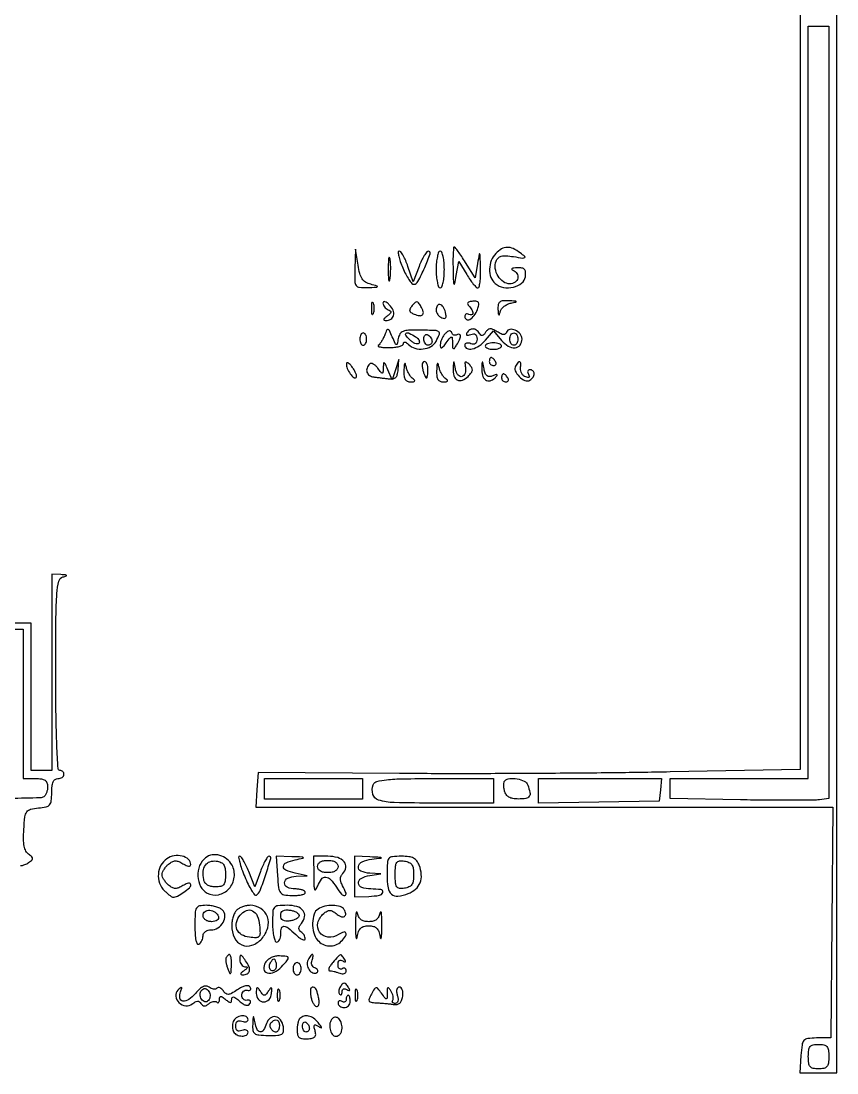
# Model space of a CAD drawing. Extents: x 21 to 512, y 29 to 785.
# Drawn here: x 312.5 to 512, y 29 to 286.3 of the extents above; entities that cross this region are included whole.
import ezdxf

# ---------------------------------------------------------------- set-up
doc = ezdxf.new("R2010")
doc.units = 0
doc.header["$MEASUREMENT"] = 0

msp = doc.modelspace()

# ---------------------------------------------------------------- linework, layer by layer
for points in [[(291.537705, 95.946429, -0.000003), (280.018619, 95.954561, -0.000002), (266.451701, 95.964286, -0.000002), (253.030786, 95.974017, -0.000004), (242, 95.982143)], [(503, 347), (503, 225.126696), (503, 103.253392), (471.25, 102.618597, -0.002307), (456.608515, 102.393441, -0.001269), (438.692188, 102.246089, -0.001265), (420.514777, 102.188723, -0.002027), (405, 102.241901), (370.5, 102.5), (370.192502, 98.25), (369.885004, 94), (440.458075, 94), (511.031147, 94), (510.765573, 65.80104), (510.5, 37.602081), (507, 37.55104, 0.02624), (504.850195, 37.406679, 0.183693), (503.935527, 36.92717, 0.148681), (503.467533, 35.905132, 0.015496), (503.192502, 33.25), (502.885004, 29), (507.442502, 29), (512, 29), (512, 407)], [(312.40001, 79.760752, 0.097722), (313.2203, 79.876831, 0.055769), (314.126205, 80.31089, 0.024507), (315.052548, 80.954546, 0.204303), (315.297108, 81.390247, 0.233928), (315.135484, 81.831415, 0.032177), (314.362008, 82.477244, -0.121208), (313.699008, 83.26729, -0.066397), (313.293899, 84.472176, -0.045738), (313.122494, 86.174732, -0.017999), (313.186351, 88.533125, -0.012043), (313.458239, 91.645044, -0.121201), (313.904647, 92.858717, -0.185881), (314.793634, 93.479447, -0.036481), (316.75, 93.813358, 0.029023), (318.627464, 94.105083, 0.162541), (319.490782, 94.616081, 0.154319), (319.89802, 95.558545, 0.025417), (320, 97.563358, -0.026343), (320.082677, 99.131524, -0.0767), (320.359118, 100.177226, -0.129204), (320.832816, 100.776945, -0.162734), (321.5, 101, 0.064853), (322.073457, 101.074694, 0.082425), (322.559375, 101.29375, 0.098894), (322.884432, 101.618646, 0.148195), (323, 102, 0.099038), (322.923658, 102.381638, 0.097945), (322.70625, 102.70625, 0.097945), (322.381638, 102.923658, 0.099038), (322, 103, -0.398265), (321.53699, 103.438326, -0.003024), (321.260672, 109.106669, -0.007635), (321.060752, 116.403495, -0.003031), (321, 126.426676, -0.001587), (321.044706, 140.50791, -0.016699), (321.273556, 146.262839, -0.04038), (321.741588, 149.28082, -0.276923), (322.75, 150.310674, 0.01159), (323.5883, 150.550633, 0.541772), (323.62878, 150.693656, 0.197309), (323.392295, 150.812001, 0.005718), (322.25, 150.883999), (320, 151), (320, 127), (320, 103), (317.5, 103), (315, 103), (315, 121), (315, 139), (308.149086, 139, 0.005302)], [(309.000867, 137.539219), (313, 137.578438), (313, 119.289219), (313, 101), (316, 101, -0.030894), (317.484044, 100.908216, -0.11316), (318.363598, 100.588251, -0.163738), (318.835879, 99.994501, -0.087055), (319, 99.059017, -0.045199), (318.928748, 98.272424, -0.04554), (318.717326, 97.513495, -0.04959), (318.406927, 96.889828, -0.114577), (318.037705, 96.523303, -0.132829), (317.228209, 96.282213, -0.000896), (309.856383, 96.108519, -0.003436)]]:
    msp.add_lwpolyline(points, format="xyb")
for points in [[(510, 190.569551), (510, 96.139102), (507.75, 95.819551, -0.033271), (506.201817, 95.703902, -0.001676), (501.130469, 95.68011, -0.002682), (495.098893, 95.704386, -0.001938), (488.375, 95.79359), (471.25, 96.087181), (471.25, 98.54359), (471.25, 101), (488.125, 101), (505, 101), (505, 193), (505, 285), (507.5, 285), (510, 285)], [(394.141905, 225.75, 0.009764), (394.109723, 222.6371, 0.146021), (394.426558, 221.609884, 0.229058), (395.207415, 221.151028, 0.027905), (397.25, 221.09968, 0.001928), (399.350674, 221.17222, 0.195793), (399.612286, 221.290643, 0.560908), (399.571227, 221.442948, 0.003866), (398, 221.890308, -0.069267), (396.736548, 222.436383, -0.109269), (395.887154, 223.250097, -0.082631), (395.314286, 224.518274, -0.026758), (394.891905, 226.540628), (394.283811, 230.5)], [(405.820575, 225.906383, 0.019375), (406.557193, 224.343175, 0.028361), (407.333499, 223.035717, 0.02751), (408.054602, 222.082262, 0.239394), (408.529569, 221.882388, 0.260868), (409.557439, 222.558733, 0.016159), (411.190585, 225.973211, 0.017158), (412.542574, 229.362983, 0.519338), (412.094691, 230, 0.236394), (411.695415, 229.800054, 0.024238), (411.08676, 228.898438, 0.026136), (410.435625, 227.686667, 0.017859), (409.819558, 226.25), (408.367724, 222.5), (407.10631, 226.25, 0.019771), (406.558955, 227.686611, 0.028904), (405.956513, 228.898438, 0.028333), (405.377736, 229.789989, 0.238987), (404.963454, 230, 0.429813), (404.727291, 229.750986, 0.038377), (404.851638, 228.7975, 0.031598), (405.216535, 227.476841, 0.017219)], [(414, 225.5, 0.020945), (414.072283, 223.775243, 0.033738), (414.29375, 222.321875, 0.036969), (414.611488, 221.267028, 0.31052), (415, 221, 0.31052), (415.388512, 221.267028, 0.036969), (415.70625, 222.321875, 0.033738), (415.927717, 223.775243, 0.020945), (416, 225.5, 0.020945), (415.927717, 227.224757, 0.033738), (415.70625, 228.678125, 0.036969), (415.388512, 229.732972, 0.31052), (415, 230, 0.31052), (414.611488, 229.732972, 0.036969), (414.29375, 228.678125, 0.033738), (414.072283, 227.224757, 0.020945)], [(418.131641, 225.75, 0.001495), (418.222546, 222.511026, 0.095043), (418.346252, 221.959288, 0.734288), (418.507562, 221.976455, 0.005045), (418.892417, 224), (419.521551, 227.5), (421.476383, 224.25, 0.016514), (422.282324, 223.005089, 0.023194), (423.087398, 221.954688, 0.020714), (423.806352, 221.170055, 0.199492), (424.215608, 221, 0.348389), (424.516618, 221.238711, 0.023323), (424.730915, 222.395312, 0.025558), (424.862305, 223.928991, 0.015517), (424.868359, 225.75, 0.000985), (424.774424, 228.9143, 0.127883), (424.665098, 229.286032, 0.690281), (424.529138, 229.261577, 0.002403), (424.118359, 227), (423.5, 223.5), (421.168441, 227.25, 0.007522), (420.244579, 228.68723, 0.011601), (419.39886, 229.898438, 0.006081), (418.659325, 230.881594, 0.232489), (418.418441, 231, 0.391298), (418.254513, 230.848517, 0.006073), (418.161587, 229.457812, 0.012442), (418.11125, 227.763036, 0.00747)], [(428.571429, 229.428571, 0.105625), (427.467922, 227.725485, 0.086864), (427.05548, 225.594343, 0.09103), (427.394839, 223.539642, 0.134), (428.439528, 222.050187, 0.130393), (430.453093, 221.11842, 0.10045), (432.882725, 221.181968, 0.111416), (434.904053, 222.154133, 0.192192), (435.819551, 223.75, 0.045826), (435.875988, 224.889444, 0.177405), (435.609244, 225.532412, 0.173422), (434.985498, 225.859488, 0.043415), (433.819551, 225.921053, 0.020349), (432.997028, 225.859484, 0.096271), (432.548556, 225.717133, 0.445386), (432.50496, 225.53381, 0.146719), (432.75, 225.337719, -0.154971), (433.739076, 224.519697, -0.198355), (433.949468, 223.367763, -0.193699), (433.284769, 222.382781, -0.14973), (432.035184, 222, -0.152121), (430.437361, 222.497641, -0.104932), (429.125458, 223.883909, -0.100791), (428.453541, 225.737043, -0.129045), (428.651569, 227.534386, -0.106571), (429.161744, 228.315209, -0.131308), (429.914737, 228.74493, -0.081163), (431.068816, 228.855472, -0.022021), (432.897983, 228.652497, 0.003777), (435.169735, 228.316139, 0.159544), (435.646981, 228.401496, 0.530873), (435.673606, 228.663395, 0.013258), (434.55887, 229.545669, 0.048463), (432.820468, 230.602309, 0.117754), (431.36336, 230.920311, 0.12868), (430.002427, 230.53558, 0.06357)], [(402.286014, 225.5, 0.006817), (402.315278, 223.711719, 0.040183), (402.418418, 222.780601, 0.720633), (402.561388, 222.761725, 0.075924), (402.717581, 223.26375, 0.022548), (402.846293, 224.485188, 0.015659), (402.885962, 225.872547, 0.015827), (402.839977, 227.209518, 0.031163), (402.703931, 228.26375, 0.248898), (402.549185, 228.455688, 0.49082), (402.403147, 228.374351, 0.030832), (402.307632, 227.29708, 0.00738)], [(398.157895, 216, 0.017491), (398.189089, 215.10856, 0.078554), (398.306058, 214.601562, 0.447206), (398.474999, 214.540618, 0.174857), (398.662281, 214.75, 0.057986), (398.818615, 215.320008, 0.037979), (398.87034, 216, 0.037979), (398.818615, 216.679992, 0.057986), (398.662281, 217.25, 0.174857), (398.474999, 217.459382, 0.447206), (398.306058, 217.398438, 0.078554), (398.189089, 216.89144, 0.017491)], [(401, 217.297619, 0.097967), (401.093028, 216.827379, 0.065389), (401.367188, 216.349893, 0.062492), (401.772101, 215.937812, 0.071091), (402.25, 215.659464, -0.068328), (402.771084, 215.35979, -0.274217), (402.901057, 215.031686, -0.172412), (402.686265, 214.63811, -0.02856), (402, 214.091444, 0.026992), (401.433543, 213.643108, 0.142879), (401.224396, 213.312069, 0.366751), (401.319143, 213.101829, 0.108294), (401.690983, 213.015313, 0.144788), (402.903609, 213.357087, 0.194611), (403.563741, 214.273823, 0.160034), (403.464606, 215.546964, 0.097889), (402.618324, 216.810247, 0.031351), (401.982198, 217.371238, 0.092138), (401.46547, 217.637812, 0.23432), (401.145772, 217.583653, 0.240123)], [(408.149363, 216.679971, 0.039167), (407.606842, 215.911019, 0.191508), (407.524842, 215.395366, 0.203871), (407.82006, 214.984426, 0.044828), (408.617605, 214.593244, 0.048554), (409.986788, 214.215231, 0.262557), (410.686967, 214.463838, 0.26364), (410.834652, 215.190348, 0.04884), (410.26655, 216.488185, 0.029516), (409.715208, 217.349835, 0.216339), (409.300046, 217.585588, 0.215966), (408.848809, 217.428473, 0.029412)], [(414, 215.606989, 0.089788), (414.103607, 215.034685, 0.066615), (414.407377, 214.466849, 0.06547), (414.856668, 213.989388, 0.079825), (415.386815, 213.681807, 0.079381), (415.985385, 213.555491, 0.270094), (416.32577, 213.731857, 0.172357), (416.434011, 214.207434, 0.034565), (416.270184, 215.074818, 0.07389), (415.715358, 216.375162, 0.20004), (414.917961, 216.950627, 0.339143), (414.263968, 216.655681, 0.123923)], [(422.011907, 216.588093, -0.064406), (422.736712, 215.647925, -0.134256), (422.973725, 214.761303, -0.359421), (422.653723, 214.378119, -0.186751), (422, 214.5, 0.091163), (421.618317, 214.64881, 0.169814), (421.29375, 214.600921, 0.175683), (421.077084, 214.363665, 0.098379), (421, 213.975684, 0.274002), (421.407799, 213.287399, 0.260028), (422.2261, 213.293735, 0.106439), (423.304776, 214.256368, 0.069057), (424.0977, 215.735072, 0.029601), (424.43702, 216.85123, 0.191773), (424.354833, 217.42204, 0.239346), (423.921608, 217.705254, 0.046115), (422.95511, 217.721665, 0.035999), (422.156092, 217.603232, 0.16592), (421.762457, 217.362994, 0.284147), (421.714497, 217.023372, 0.093266)], [(429.116001, 215.75, 0.007367), (429.18644, 214.688252, 0.177945), (429.309201, 214.422811, 0.55613), (429.457757, 214.457542, 0.017027), (429.677483, 215.188506, -0.099187), (430.009519, 215.866021, -0.060353), (430.63498, 216.505948, -0.057112), (431.441416, 217.013985, -0.064119), (432.311481, 217.302324, 0.005027), (433.519151, 217.549646, 0.594049), (433.555317, 217.672329, 0.183405), (433.320643, 217.77787, 0.002593), (431.75, 217.863818, 0.032105), (430.311567, 217.842659, 0.150464), (429.551195, 217.541085, 0.18513), (429.180065, 216.905351, 0.053502)], [(421.507079, 210.011454, 0.1144), (421.393111, 209.674071, 0.32948), (421.512472, 209.474315, 0.155351), (421.868281, 209.443138, 0.036408), (422.448062, 209.618443, -0.072669), (423.125197, 209.770806, -0.176992), (423.610499, 209.634343, -0.171136), (423.90386, 209.212222, -0.067189), (424, 208.5, -0.067816), (423.904611, 207.799942, -0.164142), (423.615168, 207.373425, -0.175918), (423.142564, 207.22676, -0.079931), (422.5, 207.361626, 0.055937), (421.925634, 207.511135, 0.100118), (421.440625, 207.483616, 0.147206), (421.122486, 207.289193, 0.184534), (421, 206.968615, 0.308604), (421.546239, 206.167885, 0.15628), (422.82125, 206.086917, 0.088105), (424.547273, 206.862664, 0.067283), (426.089707, 208.25), (428, 210.5), (429.997655, 208.142111, 0.083825), (431.622416, 206.771763, 0.152369), (433.297828, 206.377727, 0.216886), (434.511591, 207.038572, 0.162678), (435, 208.5, 0.175826), (434.551702, 209.735426, 0.112117), (433.322875, 210.672126, 0.143043), (432.013698, 210.86176, 0.284508), (431.238657, 210.215972, -0.127754), (430.942427, 209.75974, -0.195101), (430.505687, 209.597629, -0.105802), (429.861709, 209.755738, -0.02579), (428.898175, 210.286062, 0.029327), (427.856189, 210.850005, 0.122695), (427.161906, 210.985886, 0.170961), (426.614677, 210.761235, 0.071586), (426.094487, 210.143237, -0.0452), (425.670595, 209.582248, -0.169405), (425.288304, 209.374519, -0.219978), (424.925308, 209.475347, -0.078467), (424.565983, 209.893237, 0.094986), (423.858756, 210.663163, 0.151081), (423.021688, 210.957872, 0.158506), (422.193565, 210.723531, 0.107172)], [(395.333333, 208.5, 0.053595), (395.395023, 207.926139, 0.073362), (395.578125, 207.440625, 0.093122), (395.848674, 207.114688, 0.17482), (396.166667, 207, 0.17482), (396.484659, 207.114688, 0.093122), (396.755208, 207.440625, 0.073362), (396.93831, 207.926139, 0.053595), (397, 208.5, 0.053595), (396.93831, 209.073861, 0.073362), (396.755208, 209.559375, 0.093122), (396.484659, 209.885312, 0.17482), (396.166667, 210, 0.17482), (395.848674, 209.885312, 0.093122), (395.578125, 209.559375, 0.073362), (395.395023, 209.073861, 0.053595)], [(401.423101, 209.5, -0.023149), (401.066131, 208.694025, -0.023269), (400.636737, 207.925938, -0.023857), (400.200634, 207.293919, -0.080586), (399.837531, 206.95, 0.53992), (399.841012, 206.742776, 0.090554), (400.290472, 206.561563, 0.035909), (401.229842, 206.437947, 0.014765), (402.51459, 206.4, 0.027141), (403.850103, 206.472547, 0.042743), (404.976161, 206.69375, 0.052588), (405.768506, 207.01435, 0.27709), (406, 207.4, -0.186338), (406.105558, 207.673409, -0.255088), (406.35, 207.758333, -0.116259), (406.734944, 207.59711, -0.039343), (407.2, 207.2, 0.125883), (408.808526, 206.246811, 0.098471), (410.837404, 206.067415, 0.101395), (412.731117, 206.674477, 0.142728), (413.964816, 207.934259, 0.024875), (414.785143, 209.669276, 0.35151), (414.605195, 210.28549, 0.144663), (413.747295, 210.572937, 0.004641), (410.053671, 210.671535, 0.012818), (407.271655, 210.648643, 0.083276), (405.903758, 210.371313, 0.165103), (405.152248, 209.746692, 0.093608), (404.727108, 208.628819, -0.008961), (404.462021, 207.284345, -0.42522), (404.249158, 207.152637, -0.228205), (403.990732, 207.369756, -0.004451), (403.273596, 209, 0.007359), (402.567584, 210.579966, 0.221507), (402.242859, 210.853407, 0.366138), (401.935449, 210.709411, 0.015034)], [(408.97104, 209.03906, -0.052259), (409.48473, 208.633473, -0.084326), (409.812144, 208.184208, -0.119033), (409.9078, 207.765449, -0.195698), (409.768659, 207.435325, -0.220265), (409.391612, 207.296927, -0.077508), (408.81746, 207.435317, -0.058934), (408.145432, 207.810306, -0.039697), (407.47619, 208.380952, -0.040045), (406.55187, 209.466501, -0.477328), (406.677875, 209.930098, -0.223699), (407.429496, 209.910977, -0.024588)], [(413, 207.940983, -0.105429), (412.923444, 207.581949, -0.099231), (412.70625, 207.276414, -0.096318), (412.381732, 207.071618, -0.092995), (412, 207, -0.153634), (411.618621, 207.120018, -0.097988), (411.29375, 207.457961, -0.080552), (411.074545, 207.962904, -0.062283), (411, 208.559017, -0.066118), (411.073267, 209.110654, -0.138808), (411.29375, 209.478525, -0.191142), (411.620352, 209.607943, -0.139169), (412, 209.5, -0.06081), (412.382515, 209.193797, -0.051032), (412.70625, 208.7871, -0.053229), (412.926698, 208.346558, -0.089642)], [(416.2375, 209.8375, 0.051694), (415.763792, 209.25422, 0.038275), (415.363516, 208.525496, 0.039052), (415.089675, 207.769955, 0.067515), (415, 207.10887, 0.065634), (415.07982, 206.503414, 0.424576), (415.321601, 206.36956, 0.143166), (415.729224, 206.637676, 0.014258), (416.468197, 207.55887, -0.004707), (417.469802, 208.857519, -0.24028), (417.751688, 208.987751, -0.386234), (417.930199, 208.812565, -0.00852), (417.983509, 207.5, 0.011913), (418.035084, 206.412248, 0.266679), (418.20463, 206.160353, 0.361208), (418.458669, 206.221475, 0.016927), (419, 207, 0.033723), (419.716589, 208.292245, 0.101711), (419.951114, 209.266748, 0.350843), (419.671582, 209.641089, 0.204822), (419.08541, 209.552786, -0.10474), (418.709827, 209.417873, -0.12525), (418.337283, 209.460176, -0.123228), (418.025926, 209.676628, -0.09941), (417.82291, 210.031269, 0.135364), (417.58773, 210.381878, 0.211178), (417.245239, 210.485808, 0.126095), (416.792014, 210.308723, 0.040534)], [(434, 208.5, -0.064853), (433.925306, 207.926543, -0.082425), (433.70625, 207.440625, -0.098894), (433.381354, 207.115568, -0.148195), (433, 207, -0.148195), (432.618646, 207.115568, -0.098894), (432.29375, 207.440625, -0.082425), (432.074694, 207.926543, -0.064853), (432, 208.5, -0.064853), (432.074694, 209.073457, -0.082425), (432.29375, 209.559375, -0.098894), (432.618646, 209.884432, -0.148195), (433, 210, -0.148195), (433.381354, 209.884432, -0.098894), (433.70625, 209.559375, -0.082425), (433.925306, 209.073457, -0.064853)], [(426, 206.785714, 0.229337), (426.145709, 206.484748, 0.073811), (426.5875, 206.230804, 0.056229), (427.234084, 206.057418, 0.037431), (428, 206, 0.037431), (428.765916, 206.057418, 0.056229), (429.4125, 206.230804, 0.073811), (429.854291, 206.484748, 0.229337), (430, 206.785714, 0.229337), (429.854291, 207.086681, 0.073811), (429.4125, 207.340625, 0.056229), (428.765916, 207.514011, 0.037431), (428, 207.571429, 0.037431), (427.234084, 207.514011, 0.056229), (426.5875, 207.340625, 0.073811), (426.145709, 207.086681, 0.229337)], [(397.722552, 202.389218, 0.11005), (397.095971, 201.403399, 0.16662), (397.079095, 200.39641, 0.170861), (397.680497, 199.608419, 0.116306), (398.75, 199.21939, -0.000902), (399.563601, 199.122028, -0.000476), (400.573295, 198.998376, -0.000473), (401.606637, 198.869837, -0.000731), (402.499516, 198.756586, 0.072403), (403.459735, 198.772842, 0.15967), (404.10355, 199.106506, 0.131731), (404.501463, 199.811204, 0.042884), (404.701071, 201), (404.903111, 203.5), (404.086817, 201), (403.270524, 198.5), (402.198648, 201, 0.006019), (401.585147, 202.384642, 0.172744), (401.31753, 202.659952, 0.52255), (401.130729, 202.55654, 0.017379), (401.063386, 201.55887, -0.010078), (400.999872, 200.35701, -0.35207), (400.820153, 200.16409, -0.269823), (400.543395, 200.275698, -0.007253), (399.722552, 201.364755, 0.045094), (399.180526, 201.980887, 0.071568), (398.608104, 202.386335, 0.100921), (398.097092, 202.528986, 0.217449)], [(427, 203, 0.105053), (427.081062, 202.618444, 0.099167), (427.311086, 202.29375, 0.09642), (427.654762, 202.076123, 0.093332), (428.059017, 202, 0.108972), (428.413961, 202.078288, 0.182303), (428.6254, 202.29375, 0.161196), (428.656512, 202.6179, 0.082592), (428.5, 203, 0.029505), (428.231006, 203.382774, 0.035638), (427.933975, 203.70625, 0.038439), (427.65171, 203.934461, 0.151918), (427.440983, 204, 0.210953), (427.272352, 203.92554, 0.081139), (427.129539, 203.70625, 0.061769), (427.032345, 203.382849, 0.042167)], [(392.047116, 202.5, 0.103287), (392.273183, 201.320429, 0.054406), (392.996632, 200.008368, 0.063301), (393.844251, 199.078284, 0.390949), (394.435295, 199.101961, 0.237089), (394.547447, 199.4406, 0.05216), (394.391276, 200.052246, 0.043644), (394.040168, 200.795252, 0.029758), (393.521471, 201.573001, 0.023861), (392.959011, 202.247058, 0.066699), (392.48701, 202.640194, 0.205107), (392.194679, 202.686377, 0.338728)], [(406.116001, 200.75, 0.035092), (406.152386, 199.450819, 0.110555), (406.423636, 198.627805, 0.160284), (406.948522, 198.172668, 0.101656), (407.75, 198.015313, 0.027028), (408.452129, 198.059459, 0.194031), (408.744274, 198.21911, 0.374523), (408.737428, 198.452355, 0.062581), (408.365682, 198.765313, -0.078969), (407.894871, 199.188656, -0.035575), (407.417789, 199.871686, -0.034086), (407.00652, 200.680441, -0.039387), (406.731684, 201.5, 0.012082), (406.467147, 202.459603, 0.599795), (406.313563, 202.490273, 0.157827), (406.189723, 202.175004, 0.004766)], [(410.710251, 201, 0.016817), (410.938458, 200.233613, 0.025621), (411.192243, 199.5875, 0.023188), (411.439563, 199.102864, 0.269386), (411.616631, 199, 0.326917), (411.766282, 199.109555, 0.029396), (411.887385, 199.5875, 0.029316), (411.972329, 200.233356, 0.018041), (412, 201, 0.043375), (411.933456, 201.765641, 0.063112), (411.733751, 202.4125, 0.082769), (411.440102, 202.850443, 0.206609), (411.09362, 203, 0.24384), (410.789795, 202.842465, 0.106581), (410.607123, 202.4125, 0.070464), (410.575635, 201.766322, 0.040966)], [(414.116001, 200.75, 0.035092), (414.152386, 199.450819, 0.110555), (414.423636, 198.627805, 0.160284), (414.948522, 198.172668, 0.101656), (415.75, 198.015313, 0.027028), (416.452129, 198.059459, 0.194031), (416.744274, 198.21911, 0.374523), (416.737428, 198.452355, 0.062581), (416.365682, 198.765313, -0.078969), (415.894871, 199.188656, -0.035575), (415.417789, 199.871686, -0.034086), (415.00652, 200.680441, -0.039387), (414.731684, 201.5, 0.012082), (414.467147, 202.459603, 0.599795), (414.313563, 202.490273, 0.157827), (414.189723, 202.175004, 0.004766)], [(418.136182, 201.309017, 0.085167), (418.330549, 199.513785, 0.204684), (419.156499, 198.495663, 0.223112), (420.401154, 198.437857, 0.098511), (421.803104, 199.374533, 0.032035), (422.587831, 200.266816, 0.137364), (422.850742, 200.916961, 0.171823), (422.709044, 201.524713, 0.057361), (422.123569, 202.242857, 0.01896), (421.435134, 202.864308, 0.332813), (421.152446, 202.879538, 0.280648), (421.022694, 202.600195, 0.015439), (421.166426, 201.603744, -0.060649), (421.206502, 200.848026, -0.070283), (421.057474, 200.143671, -0.081537), (420.750078, 199.59612, -0.140718), (420.327103, 199.296111, -0.19602), (419.845885, 199.320097, -0.107601), (419.369224, 199.683444, -0.078384), (418.968311, 200.339324, -0.050897), (418.713285, 201.192368, 0.000997), (418.402587, 202.801056, 0.303476), (418.313646, 202.890591, 0.453566), (418.23447, 202.830128, 0.001225)], [(425.136182, 201.309017, 0.084864), (425.31755, 199.624389, 0.166098), (426.077091, 198.527781, 0.219443), (427.178533, 198.300138, 0.141209), (428.337132, 198.946378, 0.013268), (428.896033, 199.540449, 0.38963), (428.893227, 199.731334, 0.291737), (428.677036, 199.785457, 0.010307), (427.82957, 199.482791, -0.084298), (427.030587, 199.324619, -0.177297), (426.43915, 199.523051, -0.135572), (426.012614, 200.112201, -0.042229), (425.715752, 201.173545, 0.001057), (425.406391, 202.778311, 0.295317), (425.314992, 202.873163, 0.462566), (425.233685, 202.81302, 0.001331)], [(433.440693, 201.904039, 0.244608), (433.352758, 200.714355, 0.095131), (434.306843, 199.306843, 0.095131), (435.714355, 198.352758, 0.244608), (436.904039, 198.440693, 0.100279), (437.681388, 199.169915, 0.151905), (437.967332, 200.04466, 0.216637), (437.672066, 200.719854, 0.185036), (436.940983, 201, 0.128828), (436.594615, 200.90925, 0.189514), (436.398152, 200.668141, 0.146015), (436.39115, 200.302579, 0.070804), (436.580179, 199.870268, -0.062177), (436.779752, 199.434394, -0.289457), (436.712292, 199.179087, -0.230658), (436.426499, 199.092066, -0.044927), (435.889196, 199.227897, -0.100177), (435.368883, 199.537736, -0.075934), (434.948875, 200.054542, -0.073204), (434.690201, 200.693419, -0.080909), (434.638889, 201.357629, 0.021743), (434.688492, 202.570121, 0.293071), (434.458707, 202.926444, 0.348627), (434.083677, 202.833455, 0.025824)], [(430, 199, 0.105053), (430.081062, 198.618444, 0.099167), (430.311086, 198.29375, 0.09642), (430.654762, 198.076123, 0.093332), (431.059017, 198, 0.108972), (431.413961, 198.078288, 0.182303), (431.6254, 198.29375, 0.161196), (431.656512, 198.6179, 0.082592), (431.5, 199, 0.029505), (431.231006, 199.382774, 0.035638), (430.933975, 199.70625, 0.038439), (430.65171, 199.934461, 0.151918), (430.440983, 200, 0.210953), (430.272352, 199.92554, 0.081139), (430.129539, 199.70625, 0.061769), (430.032345, 199.382849, 0.042167)], [(428, 98), (428, 95), (413.606989, 95, -0.00599), (403.766345, 95.117888, -0.067119), (399.909672, 95.732348, -0.256762), (398.528555, 97.139399, -0.161338), (398.638374, 99.5, -0.241012), (399.521469, 100.292505, -0.039647), (401.848978, 100.713948, -0.021377), (405.878801, 100.944421, -0.003596), (413.606989, 101), (428, 101)], [(436.393011, 99.418213, -0.036068), (436.938118, 97.619798, -0.205238), (436.760578, 96.658648, -0.210766), (435.947131, 96.139737, -0.038114), (434.116631, 96, -0.041852), (432.777066, 96.112324, -0.088424), (431.79888, 96.462422, -0.109264), (431.131842, 97.068745, -0.090143), (430.725393, 97.942095, -0.031377), (430.57206, 98.726491, -0.037599), (430.530595, 99.477585, -0.04103), (430.594089, 100.097751, -0.151482), (430.775429, 100.442095, -0.172951), (431.976811, 101.011921, -0.070279), (433.811642, 100.938567, -0.070873), (435.534527, 100.364188, -0.187421)], [(357.61563, 81.644227, 0.135613), (356.173332, 79.715939, 0.104643), (355.742527, 77.11413, 0.107857), (356.40294, 74.624759, 0.152464), (358, 73, 0.176555), (360.813951, 72.598032, 0.160293), (363.361852, 74.075533, 0.15087), (364.632956, 76.862301, 0.156214), (364.087067, 79.837315, 0.103564), (362.846228, 81.317116, 0.098904), (361.096375, 82.204763, 0.104404), (359.220426, 82.325414, 0.129514)], [(348.154606, 81.395737, 0.114969), (346.70883, 79.782959, 0.107289), (346.078328, 77.655811, 0.106013), (346.38376, 75.437729, 0.109768), (347.571429, 73.571429, 0.014561), (348.209346, 72.969622, 0.019212), (348.826454, 72.461607, 0.01691), (349.360974, 72.082824, 0.14671), (349.63717, 72, 0.119199), (350.749111, 72.268906, 0.033657), (352.287322, 73.194822, 0.03043), (353.660002, 74.282283, 0.213136), (354, 75.043658, 0.273277), (353.838233, 75.31753, 0.156376), (353.449337, 75.393735, 0.07748), (352.835043, 75.222806, 0.033064), (352.081201, 74.818638, -0.040655), (351.046702, 74.28403, -0.107478), (350.231524, 74.134359, -0.115094), (349.46212, 74.340464, -0.050496), (348.581201, 74.932609, -0.042135), (347.976194, 75.527474, -0.039425), (347.464478, 76.228096, -0.041912), (347.111851, 76.92533, -0.096413), (347, 77.5, -0.096413), (347.111851, 78.07467, -0.041912), (347.464478, 78.771904, -0.039425), (347.976194, 79.472526, -0.042135), (348.581201, 80.067391, -0.050496), (349.46212, 80.659536, -0.115094), (350.231524, 80.865641, -0.107478), (351.046702, 80.71597, -0.040655), (352.081201, 80.181362, 0.033064), (352.835043, 79.777194, 0.07748), (353.449337, 79.606265, 0.156376), (353.838233, 79.68247, 0.273277), (354, 79.956342, 0.212918), (353.42777, 81.2392, 0.12317), (351.907457, 82.043386, 0.101778), (349.927948, 82.119799, 0.112151)], [(362.5, 77.5, -0.0301), (362.402925, 75.888897, -0.1439), (362.042808, 75.051652, -0.173114), (361.328335, 74.627322, -0.048312), (360.013695, 74.5, -0.053607), (358.928754, 74.616656, -0.088646), (358.079341, 74.966856, -0.104014), (357.494359, 75.539986, -0.099854), (357.179122, 76.308413, -0.066442), (357.062843, 78.326161, -0.131199), (357.588259, 79.830447, -0.162554), (358.693872, 80.673677, -0.118129), (360.245529, 80.820137, -0.066356), (361.356469, 80.508396, -0.143011), (362.035449, 79.947794, -0.114784), (362.394075, 79.017509, -0.034858)], [(367.181013, 77.018604, 0.015818), (368.03093, 75.143175, 0.026934), (368.872434, 73.642246, 0.026289), (369.617818, 72.592412, 0.380518), (370.031989, 72.51977, 0.164654), (370.965365, 73.648734, 0.011912), (372.336874, 77.518046, 0.009281), (373.548213, 81.458286, 0.49872), (373.14019, 82, 0.247654), (372.780772, 81.810345, 0.021252), (372.212575, 80.898438, 0.024165), (371.602587, 79.686827, 0.016221), (371.019271, 78.25), (369.636765, 74.5), (368.182686, 78.25, 0.017539), (367.566811, 79.686691, 0.025731), (366.918133, 80.898438, 0.023633), (366.312923, 81.801916, 0.23766), (365.919723, 82, 0.461492), (365.70643, 81.749862, 0.022331), (365.956562, 80.536715, 0.023438), (366.444685, 78.929511, 0.013036)], [(375.195209, 77.25, 0.012272), (375.460756, 74.26145, 0.130567), (375.901665, 73.134163, 0.195453), (376.776639, 72.594988, 0.033878), (378.75, 72.4, 0.024695), (379.995536, 72.423195, 0.03972), (381.045313, 72.579062, 0.047789), (381.790617, 72.827955, 0.296505), (382, 73.15, 0.251924), (381.824355, 73.476483, 0.064063), (381.265625, 73.750313, 0.049713), (380.457676, 73.93812, 0.032274), (379.5, 74, -0.106626), (377.594418, 74.411042, -0.316445), (376.95115, 75.501539, -0.272003), (377.746795, 76.637132, -0.096671), (379.75, 77.118315), (382.5, 77.23663), (379.5, 77.878135, -0.046417), (377.273238, 78.575331, -0.307153), (376.668308, 79.501504, -0.298817), (377.300896, 80.429804, -0.04515), (379.556697, 81.131685, 0.002466), (381.478089, 81.553974, 0.614479), (381.51201, 81.688208, 0.171768), (381.237773, 81.796506, 0.001201), (378.695209, 81.881685), (374.890418, 82)], [(384.063386, 77.25, 0.004969), (384.122974, 74.690951, 0.08423), (384.291042, 73.867275, 0.618446), (384.570052, 73.841053, 0.04367), (385.031162, 74.75, -0.065432), (385.961631, 76.402328, -0.252297), (386.994997, 76.879975, -0.194303), (388.175288, 76.316903, -0.040473), (389.612405, 74.468792, 0.024909), (390.888371, 72.718213, 0.277223), (391.667041, 72.433732, 0.467923), (391.956784, 72.95799, 0.030252), (391.127824, 74.761158, -0.041689), (390.721244, 75.701588, -0.085679), (390.598724, 76.491944, -0.104736), (390.755006, 77.172084, -0.087933), (391.179587, 77.779587, 0.161151), (391.914112, 79.240606, 0.218138), (391.506551, 80.640754, 0.14449), (389.922802, 81.658115, 0.07112), (387.531385, 82), (384, 82)], [(390, 79.5, -0.140575), (389.822179, 78.88002, -0.118484), (389.333333, 78.4, -0.088208), (388.543379, 78.09863, -0.04716), (387.5, 78, -0.04716), (386.456621, 78.09863, -0.088208), (385.666667, 78.4, -0.118484), (385.177821, 78.88002, -0.140575), (385, 79.5, -0.140575), (385.177821, 80.11998, -0.118484), (385.666667, 80.6, -0.088208), (386.456621, 80.90137, -0.04716), (387.5, 81, -0.04716), (388.543379, 80.90137, -0.088208), (389.333333, 80.6, -0.118484), (389.822179, 80.11998, -0.140575)], [(394, 77.030451), (394, 72.060903), (397.5, 72.192481, 0.029742), (400.136403, 72.449132, 0.294174), (400.928654, 73.156302, 0.454136), (400.483708, 73.831448, 0.033893), (398, 74, -0.082705), (395.815013, 74.363907, -0.299704), (394.994336, 75.424932, -0.300068), (395.645242, 76.596689, -0.082779), (397.75, 77.283746), (400.5, 77.700336), (397.75, 77.850168, -0.087571), (395.617299, 78.347563, -0.340256), (394.99616, 79.455318, -0.260085), (395.901868, 80.637379, -0.07128), (398.25, 81.276604, 0.000683), (400.553502, 81.565664, 0.602997), (400.584473, 81.648107, 0.202828), (400.426656, 81.723309, 0.000452), (397.75, 81.839963), (394, 82)], [(402, 77.468615, 0.037604), (402.238753, 74.29851, 0.17599), (403.10004, 72.717264, 0.216415), (404.646512, 72.243336, 0.058676), (407.190857, 72.882464, 0.091245), (408.977508, 73.966367, 0.118485), (410.067283, 75.533489, 0.110397), (410.37035, 77.513875, 0.071689), (409.882981, 79.787295, 0.07268), (409.296476, 80.862372, 0.114442), (408.494728, 81.535458, 0.087896), (407.319294, 81.892821, 0.02996), (405.532224, 82, 0.023477), (403.294542, 81.894876, 0.206562), (402.444876, 81.429282, 0.154921), (402.069758, 80.416501, 0.01183)], [(408.5, 77.5, -0.034859), (408.394141, 75.983449, -0.114571), (408.035871, 75.052922, -0.142929), (407.357964, 74.492064, -0.066642), (406.25, 74.180449, -0.059275), (405.025515, 74.152687, -0.223457), (404.382619, 74.534078, -0.132534), (404.070752, 75.438254, -0.017153), (404, 77.5, -0.017153), (404.070752, 79.561746, -0.132534), (404.382619, 80.465922, -0.223457), (405.025515, 80.847313, -0.059275), (406.25, 80.819551, -0.066642), (407.357964, 80.507936, -0.142929), (408.035871, 79.947078, -0.114571), (408.394141, 79.016551, -0.034859)], [(355, 64.940983, 0.014995), (355.062207, 62.867237, 0.040398), (355.268876, 61.408386, 0.077973), (355.588375, 60.601709, 0.420328), (356, 60.5, 0.08825), (356.382836, 60.842344, 0.053305), (356.70625, 61.359775, 0.051278), (356.925833, 61.961978, 0.061875), (357, 62.559017, -0.135278), (357.151443, 63.108523, -0.100376), (357.577165, 63.576711, -0.086864), (358.213964, 63.891812, -0.071673), (358.964816, 64, 0.143178), (360.631797, 64.48734, 0.120551), (361.906072, 65.82267, 0.135077), (362.333939, 67.473969, 0.195018), (361.753196, 68.846804, 0.089551), (361.114726, 69.289982, 0.036093), (360.116251, 69.661249, 0.034257), (358.95657, 69.914919, 0.036732), (357.8, 70, 0.047067), (356.141329, 69.843516, 0.222875), (355.388367, 69.298302, 0.117231), (355.061678, 68.12748, 0.009677)], [(365.2, 68.8, 0.082665), (364.739331, 68.155329, 0.03742), (364.3525, 67.18875, 0.035729), (364.088514, 66.083486, 0.040779), (364, 65, 0.112676), (364.66893, 62.069317, 0.180525), (366.498697, 60.313482, 0.189733), (368.956313, 60.233404, 0.123826), (371.345012, 61.828741, 0.116077), (372.805714, 64.47452, 0.153276), (372.721231, 67.211188, 0.168356), (371.123669, 69.233348, 0.143111), (368.5, 70, 0.049362), (367.607922, 69.911715, 0.037889), (366.664375, 69.6475, 0.038897), (365.811593, 69.259976, 0.070395)], [(374, 65.5, 0.020945), (374.072283, 63.775243, 0.033738), (374.29375, 62.321875, 0.036969), (374.611488, 61.267028, 0.31052), (375, 61, 0.191087), (375.381882, 61.151477, 0.088204), (375.70625, 61.5875, 0.068025), (375.926307, 62.234582, 0.048028), (376, 63, -0.06276), (376.183101, 64.452989, -0.355805), (376.766517, 64.884123, -0.160697), (377.778318, 64.496412, -0.017399), (379.685549, 62.825686, 0.02421), (380.575155, 62.067551, 0.057122), (381.32013, 61.617695, 0.133581), (381.794789, 61.53937, 0.38463), (382, 61.766669, 0.080909), (381.922695, 62.241266, 0.053435), (381.691986, 62.744711, 0.052405), (381.352564, 63.199465, 0.067935), (380.951442, 63.530011, -0.10874), (380.563224, 63.906606, -0.161016), (380.440196, 64.360531, -0.116515), (380.602284, 64.910512, -0.043562), (381.063317, 65.576293, 0.127391), (381.838968, 67.226847, 0.218286), (381.478429, 68.67539, 0.158525), (379.966574, 69.671521, 0.06714), (377.531385, 70, 0.023412), (375.296231, 69.895285, 0.205781), (374.446188, 69.431428, 0.15556), (374.070278, 68.422737, 0.012021)], [(385.125, 69.098416, 0.177112), (384.148284, 67.828367, 0.072174), (383.793937, 65.64498, 0.068445), (384.077114, 63.29423, 0.109475), (384.997445, 61.503079, 0.101767), (386.278823, 60.476935, 0.105442), (387.844972, 60.05646, 0.106063), (389.439005, 60.312316, 0.104101), (390.8, 61.2, 0.039701), (391.849523, 62.430879, 0.258267), (391.944425, 63.210135, 0.401707), (391.391689, 63.45866, 0.054263), (390.132466, 62.850653, -0.161705), (387.550637, 62.225368, -0.221892), (385.505865, 63.395398, -0.218613), (385.071138, 65.732595, -0.159205), (386.5, 68, -0.046021), (387.329325, 68.568282, -0.129569), (388.004846, 68.741541, -0.127915), (388.683407, 68.560245, -0.044328), (389.524166, 67.979944, 0.072106), (390.661496, 67.284579, 0.214819), (391.553169, 67.300996, 0.321432), (391.894598, 67.915452, 0.11013), (391.541119, 68.933469, 0.187171), (390.559595, 69.675239, 0.062932), (388.75347, 69.950798, 0.059505), (386.751195, 69.76371, 0.088378)], [(360.750467, 67.25, -0.158297), (360.754141, 66.755274, -0.156475), (360.466685, 66.350056, -0.107922), (359.889009, 66.08627, -0.053387), (359.083333, 66, -0.066422), (358.248452, 66.111401, -0.09567), (357.58104, 66.438799, -0.111791), (357.15323, 66.945354, -0.12024), (357, 67.573324, -0.245384), (357.484986, 68.50204, -0.175333), (358.638975, 68.810437, -0.13487), (359.960832, 68.321742, -0.158083)], [(370.818808, 65.168749, -0.017726), (370.940004, 63.16572, -0.18181), (370.67202, 62.39519, -0.223502), (369.994064, 62.078815, -0.027833), (368.327358, 62.176938, -0.104427), (366.409567, 62.817916, -0.162911), (365.275256, 64.118657, -0.165425), (365.16203, 65.824137, -0.108203), (366.075463, 67.590928, -0.118297), (367.587296, 68.722608, -0.22341), (369.077285, 68.674123, -0.176199), (370.248566, 67.416462, -0.076437)], [(380.5, 67.5, -0.193098), (380.336986, 67.093637, -0.069458), (379.839063, 66.699882, -0.056112), (379.111213, 66.376325, -0.041303), (378.25, 66.180449, -0.04615), (377.235757, 66.13087, -0.12236), (376.544437, 66.334837, -0.161672), (376.143128, 66.792563, -0.100145), (376, 67.5, -0.100145), (376.143128, 68.207437, -0.161672), (376.544437, 68.665163, -0.12236), (377.235757, 68.86913, -0.04615), (378.25, 68.819551, -0.041303), (379.111213, 68.623675, -0.056112), (379.839063, 68.300118, -0.069458), (380.336986, 67.906363, -0.193098)], [(394.286014, 65, 0.006442), (394.316295, 63.029481, 0.031747), (394.418028, 61.923437, 0.660717), (394.562464, 61.886886, 0.125799), (394.716254, 62.25, -0.042393), (395.038715, 63.59635, -0.11847), (395.547379, 64.41557, -0.134207), (396.329258, 64.85547, -0.061492), (397.5, 65, -0.061492), (398.670742, 64.85547, -0.134207), (399.452621, 64.41557, -0.11847), (399.961285, 63.59635, -0.042393), (400.283746, 62.25, 0.125799), (400.437536, 61.886886, 0.660717), (400.581972, 61.923437, 0.031747), (400.683705, 63.029481, 0.006442), (400.713986, 65, 0.006874), (400.691638, 66.983575, 0.025861), (400.596324, 68.223438, 0.35005), (400.449101, 68.365888, 0.386714), (400.294267, 68.25, -0.064851), (399.956929, 67.231365, -0.111347), (399.403305, 66.534147, -0.109216), (398.59567, 66.133658, -0.060768), (397.5, 66, -0.060768), (396.40433, 66.133658, -0.109216), (395.596695, 66.534147, -0.111347), (395.043071, 67.231365, -0.064851), (394.705733, 68.25, 0.386714), (394.550899, 68.365888, 0.35005), (394.403676, 68.223438, 0.025861), (394.308362, 66.983575, 0.006874)], [(362.684149, 57.25, 0.130202), (362.569653, 56.828976, 0.035157), (362.614064, 56.132812, 0.033107), (362.778841, 55.320693, 0.029036), (363.054847, 54.5, 0.009218), (363.536295, 53.364166, 0.501737), (363.732671, 53.31997, 0.207728), (363.873612, 53.609912, 0.004321), (363.929715, 55.25, 0.019013), (363.907952, 56.995363, 0.12731), (363.650584, 57.816455, 0.448762), (363.233592, 57.888097, 0.093477)], [(366, 56.69113, 0.072131), (366.093882, 56.043735, 0.086262), (366.367188, 55.492271, 0.099079), (366.773268, 55.12069, 0.133612), (367.25, 54.984687, -0.066727), (367.704915, 54.918023, -0.405416), (367.8125, 54.730859, -0.167501), (367.621859, 54.440231, -0.021149), (367, 54, 0.027275), (366.445888, 53.597454, 0.147021), (366.239151, 53.292684, 0.37991), (366.327599, 53.095709, 0.102799), (366.690983, 53.015313, 0.115659), (367.802965, 53.260983, 0.233211), (368.343372, 53.950383, 0.157717), (368.226578, 55.045441, 0.053115), (367.411324, 56.452158, 0.007935), (366.574627, 57.559106, 0.187128), (366.243964, 57.756288, 0.436608), (366.041823, 57.60083, 0.022975)], [(372.215015, 55.972686, 0.167202), (371.856383, 54.419384, 0.311471), (372.659823, 53.481469, 0.177476), (374.391716, 53.64251, 0.09447), (376.150947, 54.931648, 0.007268), (377.688565, 56.630952, 0.228372), (377.836244, 57.160615, 0.332573), (377.493171, 57.481203, 0.013023), (375.667246, 57.633757, 0.070808), (374.692314, 57.551601, 0.055811), (373.691474, 57.200992, 0.056997), (372.816337, 56.649477, 0.084285)], [(374.604167, 54.270833, -0.198339), (373.941134, 53.995338, -0.274516), (373.399603, 54.315272, -0.160291), (373.239822, 55.176395, -0.105175), (373.582949, 56.134215, -0.024362), (374.012891, 56.759582, -0.233206), (374.294341, 56.899578, -0.286646), (374.536207, 56.749629, -0.033951), (374.787251, 56.138246, -0.052621), (374.903448, 55.610215, -0.052345), (374.907167, 55.068604, -0.057227), (374.805016, 54.594136, -0.115259)], [(382.573119, 56.32995, 0.157832), (382.509035, 55.129342, 0.120041), (383.143055, 53.96517, 0.157766), (384.108658, 53.412034, 0.26624), (384.97104, 53.691278, 0.1794), (385.073961, 53.947313, 0.153503), (384.993932, 54.228329, 0.104428), (384.724597, 54.495106, 0.05719), (384.306177, 54.701512, -0.121348), (383.893374, 54.975244, -0.103219), (383.624841, 55.425224, -0.093767), (383.543044, 55.984042, -0.081369), (383.663166, 56.564608, 0.028959), (383.83861, 57.115142, 0.053857), (383.905302, 57.578353, 0.08532), (383.86292, 57.89075, 0.327433), (383.713978, 58, 0.209975), (383.480818, 57.897569, 0.035919), (383.1726, 57.509423, 0.033841), (382.85507, 56.969537, 0.024403)], [(388.732028, 56, 0.024839), (388.137535, 55.231517, 0.056691), (387.789458, 54.5875, 0.124712), (387.733594, 54.17341, 0.381192), (387.928, 54, -0.044546), (388.384215, 53.959274, -0.015257), (389.034225, 53.821697, -0.015027), (389.745973, 53.625375, -0.016806), (390.418213, 53.393011, 0.063043), (391.030656, 53.242819, 0.114061), (391.540996, 53.300511, 0.155778), (391.873655, 53.55276, 0.154447), (392, 53.952028, 0.095723), (391.923227, 54.34937, 0.173661), (391.70625, 54.593972, 0.171987), (391.381563, 54.646585, 0.093667), (391, 54.5, -0.146489), (390.620597, 54.397987, -0.191582), (390.29375, 54.538811, -0.134005), (390.072951, 54.925364, -0.063222), (390, 55.5, -0.063738), (390.077994, 56.109349, -0.164361), (390.318136, 56.475551, -0.205319), (390.68922, 56.574094, -0.102388), (391.154508, 56.404508, 0.029004), (391.613152, 56.156574, 0.315645), (391.809017, 56.190983, 0.315645), (391.843426, 56.386848, 0.029004), (391.595492, 56.845492, 0.028935), (390.973762, 57.732351, 0.306223), (390.573716, 57.859264, 0.13918), (390.095953, 57.557267, 0.005605)], [(379, 54.5, 0.064853), (379.074694, 53.926543, 0.082425), (379.29375, 53.440625, 0.098894), (379.618646, 53.115568, 0.148195), (380, 53, 0.148195), (380.381354, 53.115568, 0.098894), (380.70625, 53.440625, 0.082425), (380.925306, 53.926543, 0.064853), (381, 54.5, 0.064853), (380.925306, 55.073457, 0.082425), (380.70625, 55.559375, 0.098894), (380.381354, 55.884432, 0.148195), (380, 56, 0.148195), (379.618646, 55.884432, 0.098894), (379.29375, 55.559375, 0.082425), (379.074694, 55.073457, 0.064853)], [(355.137512, 48.443142, -0.061598), (353.493671, 46.965942, -0.182084), (352.046557, 46.598292, -0.343801), (351.314397, 47.313537, -0.125249), (351.491072, 48.851151, 0.009134), (351.810093, 49.737935, 0.350343), (351.742932, 49.923715, 0.335955), (351.5419, 49.903895, 0.008812), (350.852103, 49.242857, 0.229277), (350.330563, 47.760472, 0.175473), (351.10369, 46.199508, 0.161671), (352.758181, 45.414638, 0.206644), (354.360784, 45.884461, -0.039312), (355.076771, 46.389303, -0.120985), (355.639936, 46.560281, -0.17026), (356.101834, 46.425795, -0.099479), (356.5, 46, 0.08733), (356.881706, 45.571575, 0.161163), (357.315464, 45.41363, 0.13134), (357.82313, 45.533329, 0.050038), (358.431037, 45.942766, -0.054477), (358.959132, 46.291692, -0.069559), (359.50924, 46.483898, -0.084854), (359.996085, 46.497504, -0.162415), (360.342009, 46.324657, 0.134037), (360.591364, 46.182246, 0.25987), (360.806715, 46.238628, 0.152074), (360.954283, 46.505945, 0.050685), (361, 46.955778, -0.058317), (361.069757, 47.55183, -0.339266), (361.299474, 47.738978, -0.164723), (361.704551, 47.614985, -0.017294), (362.5, 47, 0.017194), (363.294679, 46.385357, 0.162828), (363.700074, 46.259451, 0.340088), (363.929696, 46.444125, 0.059529), (364, 47.032543, -0.154822), (364.136955, 47.464238, -0.305291), (364.458619, 47.586703, -0.106538), (365.024788, 47.319396, -0.020548), (365.900723, 46.589845, 0.032167), (366.784513, 45.887855, 0.091972), (367.497115, 45.566619, 0.156082), (368.052928, 45.605356, 0.16086), (368.475052, 45.959634, 0.085701), (368.635752, 46.358967, 0.225013), (368.566792, 46.652107, 0.205381), (368.287012, 46.802046, 0.072984), (367.82433, 46.774777, -0.114525), (367.319647, 46.786626, -0.124389), (366.889022, 47.021341, -0.116007), (366.601015, 47.448461, -0.09082), (366.5, 48, -0.09082), (366.601015, 48.551539, -0.116007), (366.889022, 48.978659, -0.124389), (367.319647, 49.213374, -0.114525), (367.82433, 49.225223, 0.067645), (368.286784, 49.193033, 0.189304), (368.57561, 49.328925, 0.233595), (368.658514, 49.598951, 0.098442), (368.522182, 49.964108, 0.205708), (368.08402, 50.271305, 0.10221), (367.392839, 50.272684, 0.065272), (366.472447, 49.955289, 0.02941), (365.362509, 49.317956, -0.018252), (363.957659, 48.469071, -0.10748), (363.138409, 48.222004, -0.192048), (362.533063, 48.409729, -0.084459), (361.96903, 49.050111, 0.059288), (361.587216, 49.530057, 0.093381), (361.152198, 49.823932, 0.126383), (360.735866, 49.889612, 0.174344), (360.396382, 49.729716, -0.143361), (360.035006, 49.532006, -0.088817), (359.547995, 49.513166, -0.075666), (359.011168, 49.673097, -0.063117), (358.508597, 49.992865, 0.155442), (357.844562, 50.261412, 0.12738), (357.087564, 50.125613, 0.078206), (356.200157, 49.535299, 0.028009)], [(358.5, 47, -0.074012), (358.119849, 46.549884, -0.156529), (357.705698, 46.369302, -0.15302), (357.257119, 46.461657, -0.06978), (356.774265, 46.825735, -0.088981), (356.446886, 47.29624, -0.076381), (356.281199, 47.876926, -0.077007), (356.298118, 48.476023, -0.093176), (356.5, 49, -0.074012), (356.880151, 49.450116, -0.156529), (357.294302, 49.630698, -0.15302), (357.742881, 49.538343, -0.06978), (358.225735, 49.174265, -0.088981), (358.553114, 48.70376, -0.076381), (358.718801, 48.123074, -0.077007), (358.701882, 47.523977, -0.093176)], [(370.015313, 48.464286, 0.174528), (370.530073, 47.000018, 0.224617), (371.801665, 46.393174, 0.213412), (373.130506, 46.982056, 0.165987), (373.759071, 48.451678, 0.009524), (373.82022, 49.539769, 0.260609), (373.694134, 49.786284, 0.402071), (373.476202, 49.747427, 0.014663), (372.955733, 48.987392, -0.026211), (372.379459, 48.186184, -0.229231), (371.995122, 48.00328, -0.224372), (371.607784, 48.189399, -0.025138), (371.015313, 49, 0.017102), (370.467617, 49.775178, 0.368802), (370.214186, 49.830479, 0.262067), (370.049245, 49.571087, 0.011564)], [(375.157895, 48, 0.017491), (375.189089, 47.10856, 0.078554), (375.306058, 46.601562, 0.447206), (375.474999, 46.540618, 0.174857), (375.662281, 46.75, 0.057986), (375.818615, 47.320008, 0.037979), (375.87034, 48, 0.037979), (375.818615, 48.679992, 0.057986), (375.662281, 49.25, 0.174857), (375.474999, 49.459382, 0.447206), (375.306058, 49.398438, 0.078554), (375.189089, 48.89144, 0.017491)], [(383.347865, 47.802803, 0.040084), (383.552071, 46.936785, 0.045221), (383.886456, 46.150442, 0.050518), (384.292333, 45.548694, 0.139569), (384.710496, 45.263168, 0.265883), (385.074524, 45.336199, 0.154023), (385.31374, 45.728638, 0.076611), (385.379157, 46.462924, 0.031214), (385.252328, 47.460365, 0.050299), (384.704086, 49.301607, 0.256135), (383.901456, 49.949862, 0.43648), (383.306269, 49.501889, 0.063568)], [(390.458881, 49.933469, 0.062174), (390.251666, 49.480911, 0.067553), (390.169645, 49.003941, 0.076232), (390.219839, 48.576059, 0.129836), (390.399864, 48.266802, 0.14401), (390.626986, 48.142918, 0.26052), (390.82371, 48.203001, 0.143953), (390.958448, 48.462615, 0.048234), (391, 48.89235, -0.108605), (391.090337, 49.303343, -0.182109), (391.339137, 49.548391, -0.161491), (391.713386, 49.584927, -0.082857), (392.154508, 49.404508, 0.029004), (392.613152, 49.156574, 0.315645), (392.809017, 49.190983, 0.315645), (392.843426, 49.386848, 0.029004), (392.595492, 49.845492, 0.034104), (391.981959, 50.701707, 0.213066), (391.510731, 50.935767, 0.229194), (391.044928, 50.733618, 0.039311)], [(394.157895, 48, 0.017491), (394.189089, 47.10856, 0.078554), (394.306058, 46.601562, 0.447206), (394.474999, 46.540618, 0.174857), (394.662281, 46.75, 0.057986), (394.818615, 47.320008, 0.037979), (394.87034, 48, 0.037979), (394.818615, 48.679992, 0.057986), (394.662281, 49.25, 0.174857), (394.474999, 49.459382, 0.447206), (394.306058, 49.398438, 0.078554), (394.189089, 48.89144, 0.017491)], [(398.163349, 48.305221, 0.025749), (397.619537, 47.149823, 0.220436), (397.644879, 46.593334, 0.236783), (398.081704, 46.277272, 0.029546), (399.281714, 46.15411, -0.006972), (400.276334, 46.097211, -0.004397), (401.435736, 46.004399, -0.004414), (402.574259, 45.893035, -0.00809), (403.499516, 45.77911, 0.072295), (404.432243, 45.784376, 0.139476), (405.106413, 46.09124, 0.127036), (405.557864, 46.732014, 0.054995), (405.819067, 47.75, 0.047997), (405.858175, 48.611392, 0.074567), (405.711116, 49.339062, 0.103351), (405.410451, 49.824826, 0.205467), (405.002163, 50, 0.182108), (404.594856, 49.846564, 0.152225), (404.352621, 49.449802, 0.095338), (404.3171, 48.81497, 0.043309), (404.5, 48, -0.0434), (404.681911, 47.188746, -0.093994), (404.647805, 46.553005, -0.150007), (404.409381, 46.154195, -0.185633), (404.008371, 46, -0.074714), (403.614153, 46.059238, -0.151507), (403.357676, 46.234338, -0.187507), (403.277151, 46.494346, -0.12139), (403.375, 46.797746, 0.131214), (403.498472, 47.20756, 0.054724), (403.453336, 47.787753, 0.049042), (403.26428, 48.43309, 0.045296), (402.94933, 49.047746, 0.018252), (402.450607, 49.775867, 0.369553), (402.208607, 49.831452, 0.263554), (402.049012, 49.58421, 0.012484), (402.015313, 48.55887, -0.008439), (401.984192, 47.302504, -0.387508), (401.816878, 47.133721, -0.247399), (401.5513, 47.257025, -0.004924), (400.631635, 48.489091, 0.014916), (399.73616, 49.640041, 0.243159), (399.299813, 49.825917, 0.241097), (398.893468, 49.57817, 0.01468)], [(392, 46.940983, -0.108972), (391.921712, 46.586039, -0.182303), (391.70625, 46.3746, -0.161196), (391.3821, 46.343488, -0.082592), (391, 46.5, 0.082592), (390.6179, 46.656512, 0.161196), (390.29375, 46.6254, 0.182303), (390.078288, 46.413961, 0.108972), (390, 46.059017, 0.140337), (390.115626, 45.655173, 0.099915), (390.440625, 45.311086, 0.085131), (390.926682, 45.079345, 0.06887), (391.5, 45, 0.099038), (392.072457, 45.114514, 0.097945), (392.559375, 45.440625, 0.097945), (392.885486, 45.927543, 0.099038), (393, 46.5, 0.031626), (392.963617, 47.074626, 0.048861), (392.853125, 47.559375, 0.06271), (392.692131, 47.895221, 0.254951), (392.5, 48, 0.200115), (392.308953, 47.920348, 0.085121), (392.146875, 47.688914, 0.065146), (392.036764, 47.346349, 0.045254)], [(364.380002, 41.547887, 0.055537), (364.214675, 40.914821, 0.045189), (364.176701, 40.214515, 0.046885), (364.262828, 39.554946, 0.082695), (364.470404, 39.047887, 0.147922), (365.304655, 38.310999, 0.102188), (366.540655, 38.026645, 0.129907), (367.587889, 38.278388, 0.275821), (368, 38.968615, 0.184534), (367.877514, 39.289193, 0.147206), (367.559375, 39.483616, 0.100118), (367.074366, 39.511135, 0.055937), (366.5, 39.361626, -0.079931), (365.857436, 39.22676, -0.175918), (365.384832, 39.373425, -0.164142), (365.095389, 39.799942, -0.067816), (365, 40.5, -0.067816), (365.095389, 41.200058, -0.164142), (365.384832, 41.626575, -0.175918), (365.857436, 41.77324, -0.079931), (366.5, 41.638374, 0.055937), (367.074366, 41.488865, 0.100118), (367.559375, 41.516384, 0.147206), (367.877514, 41.710807, 0.184534), (368, 42.031385, 0.283817), (367.537669, 42.780266, 0.15047), (366.421864, 42.967119, 0.112121), (365.140602, 42.490564, 0.157532)], [(369.136182, 40.867884, 0.046159), (369.197107, 39.366637, 0.210109), (369.641461, 38.636983, 0.134249), (370.623545, 38.286601, 0.0155), (372.984126, 38.180783, 0.014038), (375.278979, 38.213542, 0.122144), (376.25044, 38.498611, 0.236026), (376.656855, 39.120677, 0.066633), (376.635485, 40.312899, 0.117004), (375.969505, 41.961406, 0.19625), (374.727213, 42.751265, 0.223677), (373.414153, 42.400063, 0.141433), (372.51805, 41.05687, -0.059137), (371.817271, 39.510396, -0.281004), (370.99183, 39.081382, -0.276728), (370.221952, 39.617758, -0.058081), (369.705733, 41.25, 0.002464), (369.428257, 42.653348, 0.5339), (369.321225, 42.697327, 0.234608), (369.227717, 42.533626, 0.001602)], [(375.666667, 40.5, -0.049648), (375.60953, 39.925995, -0.069638), (375.439211, 39.440625, -0.089802), (375.18797, 39.113983, -0.18611), (374.89235, 39, -0.158782), (374.151566, 39.241331, -0.118327), (373.590599, 39.900125, -0.126145), (373.41102, 40.707563, -0.190577), (373.693853, 41.36052, -0.07949), (374.451517, 41.909183, -0.223466), (375.089524, 41.927305, -0.217466), (375.522456, 41.444727, -0.075885)], [(380.666667, 42.333333, 0.109477), (380.409391, 41.929562, 0.030717), (380.195833, 41.208158, 0.029411), (380.049091, 40.340765, 0.027203), (380, 39.43912, 0.055617), (380.122589, 38.340452, 0.164283), (380.512969, 37.700711, 0.147677), (381.242816, 37.388684, 0.042196), (382.487314, 37.355787, 0.034162), (383.718717, 37.512034, 0.157081), (384.340062, 37.856434, 0.204783), (384.551674, 38.437817, 0.063102), (384.38018, 39.375229, -0.02238), (384.138653, 40.275083, -0.213679), (384.217133, 40.655295, -0.340979), (384.510789, 40.742601, -0.043464), (385.142866, 40.433271, 0.011882), (385.866617, 40.020578, 0.57348), (385.982929, 40.091397, 0.163079), (385.891414, 40.34944, 0.004346), (385.127555, 41.308042, 0.066186), (384.011962, 42.36224, 0.100086), (382.798835, 42.911901, 0.121594), (381.640684, 42.893272, 0.132598)], [(383, 39.940983, -0.087308), (382.936779, 39.581686, -0.094392), (382.755208, 39.276414, -0.100145), (382.484563, 39.072214, -0.112153), (382.166667, 39, -0.170324), (381.848724, 39.111542, -0.094314), (381.578125, 39.427703, -0.074868), (381.395108, 39.899039, -0.055286), (381.333333, 40.456011, -0.05773), (381.393656, 40.976727, -0.124167), (381.578125, 41.33303, -0.190804), (381.850897, 41.471218, -0.16277), (382.166667, 41.396994, -0.071639), (382.485481, 41.130304, -0.05288), (382.755208, 40.756842, -0.053298), (382.938439, 40.339084, -0.076861)], [(388.63948, 42.306147, 0.150422), (388.043202, 41.179555, 0.096656), (388.049944, 39.689495, 0.110313), (388.596501, 38.455589, 0.23786), (389.5, 38, 0.128528), (390.07204, 38.149516, 0.100726), (390.559375, 38.570164, 0.089148), (390.887055, 39.199409, 0.075715), (391, 39.940983, 0.072845), (390.799531, 41.309671, 0.124017), (390.210711, 42.297246, 0.197139), (389.423574, 42.627349, 0.200942)], [(510, 33, -0.030103), (509.902765, 31.386401, -0.144586), (509.541667, 30.55, -0.173074), (508.824437, 30.126572, -0.047675), (507.5, 30, -0.047675), (506.175563, 30.126572, -0.173074), (505.458333, 30.55, -0.144586), (505.097235, 31.386401, -0.030103), (505, 33, -0.030103), (505.097235, 34.613599, -0.144586), (505.458333, 35.45, -0.173074), (506.175563, 35.873428, -0.047675), (507.5, 36, -0.047675), (508.824437, 35.873428, -0.173074), (509.541667, 35.45, -0.144586), (509.902765, 34.613599, -0.030103)]]:
    msp.add_lwpolyline(points, format="xyb", close=True)
for points in [[(396, 98.5), (396, 96), (384, 96), (372, 96), (372, 98.5), (372, 101), (384, 101), (396, 101)], [(468.816422, 98.25), (468.5, 95.5), (453.75, 95.223267), (439, 94.946534), (439, 97.973267), (439, 101), (454.066422, 101), (469.132845, 101)]]:
    msp.add_lwpolyline(points, close=True)

doc.saveas('drawing.dxf')
